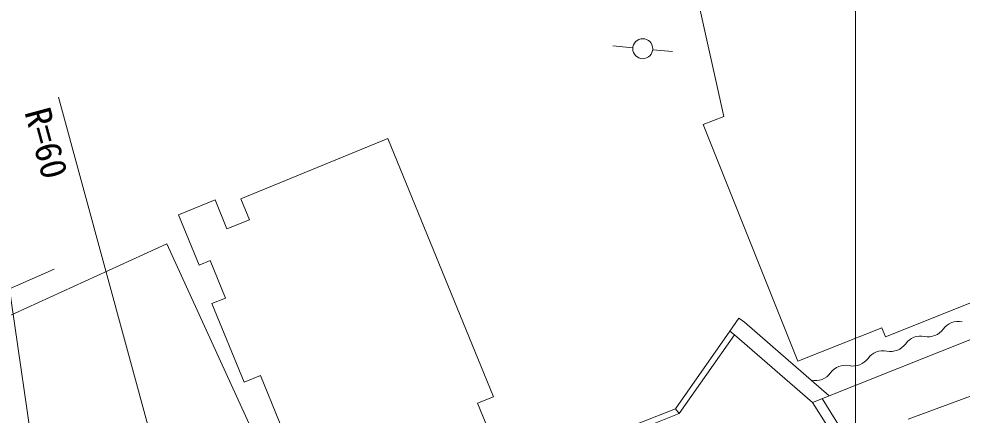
# Model space of a CAD drawing. Units: millimetres, scale not verified. Extents: x 40000 to 680000, y 20000 to 380000.
# Drawn here: x 442472 to 489748, y 289296 to 309181 of the extents above; entities that cross this region are included whole.
import ezdxf
from ezdxf.enums import TextEntityAlignment as Align

# ---------------------------------------------------------------- set-up
doc = ezdxf.new("R2010")
doc.units = ezdxf.units.MM
doc.header["$LTSCALE"] = 1000
doc.linetypes.add('CHAIN', pattern=[18.5, 12, -1.5, 3.5, -1.5])
for name, color, linetype, lineweight in [('M-BGD', 7, 'Continuous', 13), ('M-BMK', 2, 'CHAIN', 13), ('M-STR-HTXT', 7, 'Continuous', 13)]:
    doc.layers.add(name, color=color, linetype=linetype, lineweight=lineweight)
doc.styles.add('ＭＳ ゴシック', font='')
doc.styles.get('ＭＳ ゴシック').set_extended_font_data('MS Gothic')

msp = doc.modelspace()

# ---------------------------------------------------------------- linework, layer by layer
at = {"layer": 'M-BGD'}
for p, q in [((476153, 311714), (477800, 304288)), ((472248, 307829), (473243, 307731)), ((474239, 307633), (475234, 307535)), ((497841, 296163), (482255, 289939)), ((478101, 293506), (478560, 294161)), ((478101, 293506), (475375, 289619)), ((475569, 289373), (478346, 293334)), ((478346, 293334), (478101, 293506)), ((482255, 289939), (478346, 293334)), ((482255, 289939), (486581, 283042)), ((487004, 283308), (482727, 290127)), ((475569, 289373), (468522, 286596)), ((475569, 289373), (475375, 289619))]:
    msp.add_line(p, q, dxfattribs=at)
for points in [[(512763, 328921), (521365, 307414), (485912, 293233), (485731, 293685), (481514, 291998), (476764, 303873), (477800, 304288)], [(444240, 296629), (436171, 293067), (425041, 289839), (415191, 286334), (414675, 286608)], [(483091, 290273), (478839, 293965), (478560, 294161)], [(475375, 289619), (468237, 286806), (468066, 284525)]]:
    msp.add_lwpolyline(points, dxfattribs=at)
for points in [[(460968, 303185), (466260, 290220), (465462, 289895), (465995, 288589), (462870, 287313), (463393, 286031), (459418, 284408), (458234, 287310), (456485, 286596), (454574, 291278), (453760, 290946), (452149, 294894), (452829, 295172), (452060, 297055), (451502, 296827), (450473, 299348), (452305, 300096), (452898, 298643), (454028, 299104), (453604, 300142)], [(446019, 280034), (439934, 293351), (449885, 297898), (456073, 284355), (453544, 283200), (454265, 281621), (448987, 279209), (448163, 281013)]]:
    msp.add_lwpolyline(points, close=True, dxfattribs=at)
msp.add_circle((473741, 307682), 500, dxfattribs=at)
for centre, start, end in [((488050, 294157), 258.253, 324.2914), ((489558, 293073), 78.253, 144.2914), ((487672, 292339), 78.253, 144.2914), ((486164, 293423), 258.253, 324.2914), ((485786, 291604), 78.253, 144.2914), ((483899, 290870), 78.253, 144.2914), ((484277, 292689), 258.253, 324.2914), ((482391, 291954), 258.253, 324.2914)]:
    msp.add_arc(centre, 929, start, end, dxfattribs=at)
at = {"layer": 'M-BMK'}
msp.add_line((452332, 276301), (526528, 303647), dxfattribs=at)
at = {"layer": 'M-STR-HTXT'}
for p, q in [((443903, 282474), (435048, 343510)), ((484399, 288656), (484399, 325597)), ((452332, 276301), (444460, 305250))]:
    msp.add_line(p, q, dxfattribs=at)

# ---------------------------------------------------------------- texts
at = {"layer": 'M-STR-HTXT', "style": 'ＭＳ ゴシック'}
msp.add_text('R=60', height=1320, rotation=285.212, dxfattribs=at).set_placement((442361, 304405), align=Align.BOTTOM_LEFT)

doc.saveas('drawing.dxf')
